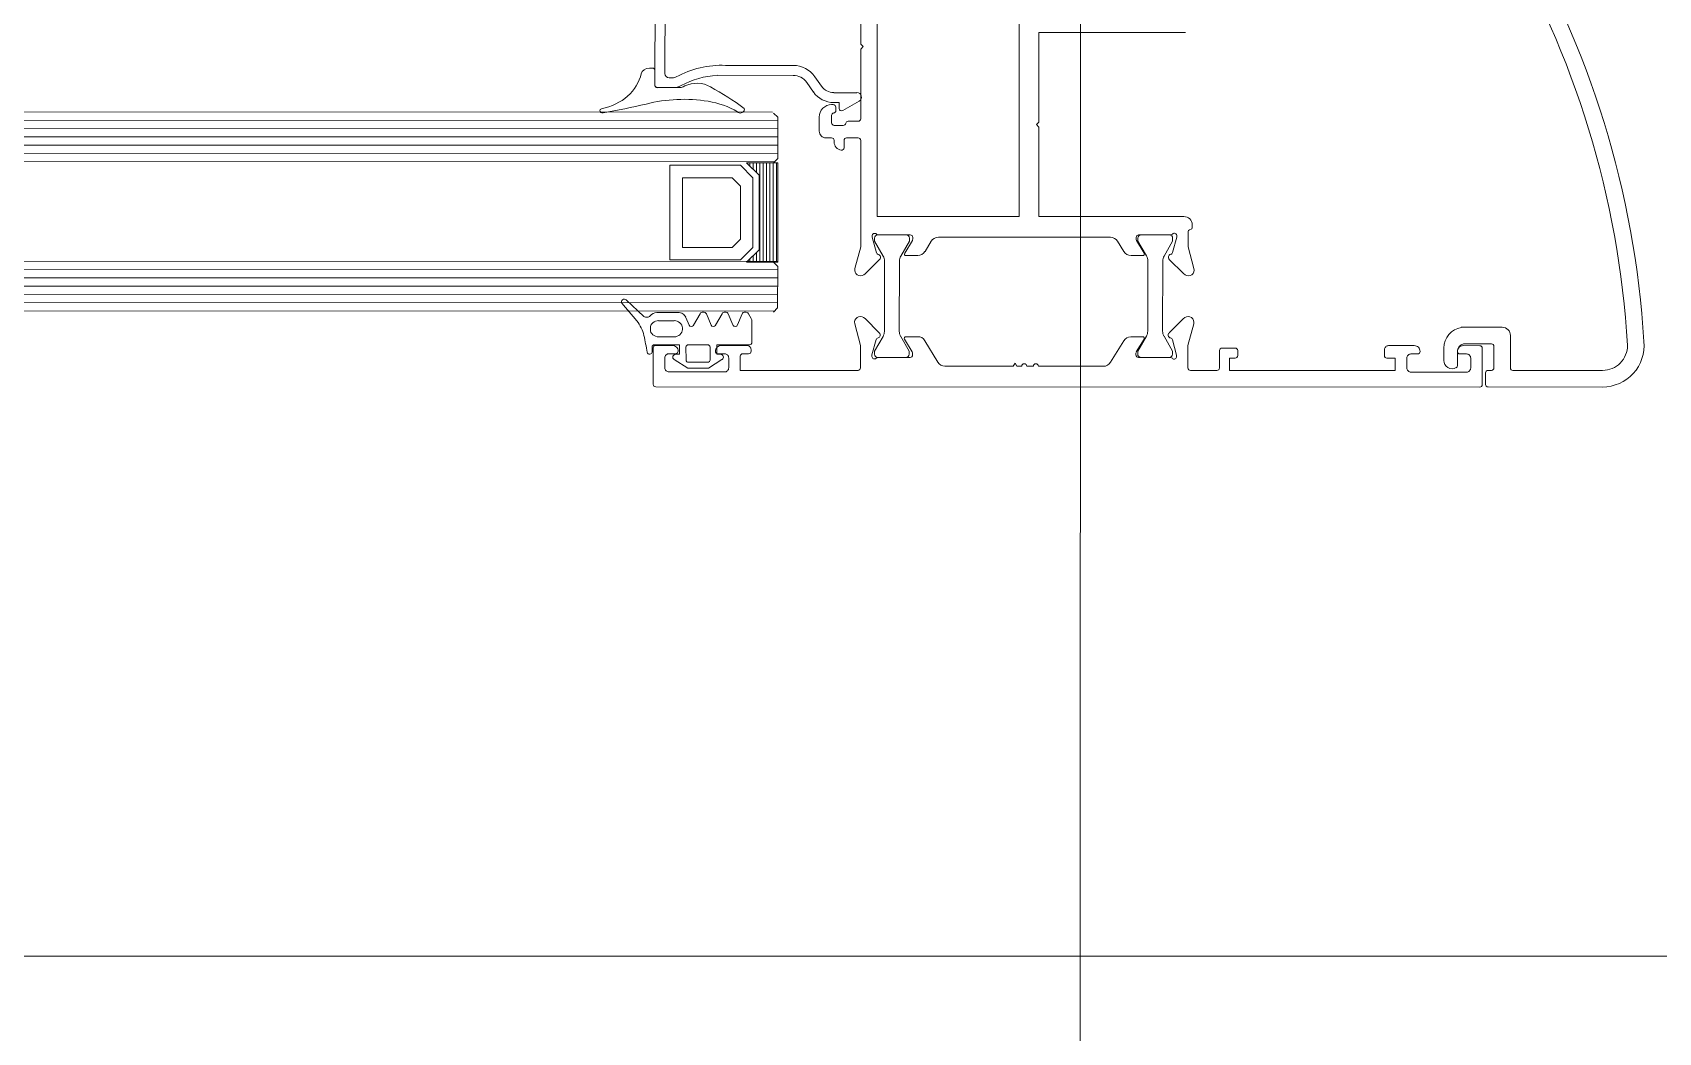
# Model space of a CAD drawing. Header units: centimetres. Extents: x 118932 to 154602, y -32682 to -23521.
# Drawn here: x 140355.82 to 140375.43, y -29474.1 to -29462.04 of the extents above; entities that cross this region are included whole.
import ezdxf

# ---------------------------------------------------------------- set-up
doc = ezdxf.new("R2010")
doc.units = ezdxf.units.CM
doc.header["$LTSCALE"] = 50
doc.header["$MEASUREMENT"] = 0
for name, color, linetype, lineweight, true_color in [('GEN_02_TF_Pencere', 7, 'Continuous', 9, 0x6093ac), ('GEN_05_ML_Mermer', 7, 'Continuous', 9, 0x9d8692), ('GEN_06_GR_İnce', 7, 'Continuous', 13, 0xb0b0a9)]:
    doc.layers.add(name, color=color, linetype=linetype, lineweight=lineweight, true_color=true_color)

# ---------------------------------------------------------------- blocks, each defined once
blk = doc.blocks.new('P27__')
at = {"layer": 'GEN_02_TF_Pencere'}
for p, q in [((140344.262, -29481.88, 0), (140344.28, -29423.558, 0)), ((140339.137, -29464.677, 0), (140339.138, -29463.137, 0)), ((140339.258, -29463.277, 0), (140339.257, -29464.537, 0)), ((140341.618, -29464.182, 0), (140341.618, -29463.342, 0)), ((140341.818, -29463.312, 0), (140341.818, -29466.262, 0)), ((140343.528, -29466.262, 0), (140343.528, -29463.311, 0)), ((140345.538, -29464.041, 0), (140343.768, -29464.042, 0)), ((140343.768, -29464.042, 0), (140343.768, -29465.122, 0)), ((140341.648, -29464.212, 0), (140341.618, -29464.182, 0)), ((140341.618, -29464.242, 0), (140341.648, -29464.212, 0)), ((140341.618, -29465.082, 0), (140341.618, -29464.242, 0)), ((140339.988, -29464.438, 0), (140340.803, -29464.439, 0)), ((140339.356, -29464.707, 0), (140339.167, -29464.707, 0)), ((140339.307, -29464.587, 0), (140339.359, -29464.587, 0)), ((140340.803, -29464.559, 0), (140339.89, -29464.558, 0)), ((140341.048, -29464.76, 0), (140340.967, -29464.644, 0)), ((140341.065, -29464.575, 0), (140341.146, -29464.691, 0)), ((140341.268, -29464.912, 0), (140341.288, -29464.912, 0)), ((140341.293, -29464.768, 0), (140341.573, -29464.768, 0)), ((140341.357, -29464.888, 0), (140341.293, -29464.888, 0)), ((140341.357, -29464.958, 0), (140341.357, -29464.888, 0)), ((140341.6, -29464.87, 0), (140341.402, -29464.984, 0)), ((140340.617, -29465.102, 0), (140296.687, -29465.088, 0)), ((140340.555, -29465.001, 0), (140296.731, -29464.988, 0)), ((140340.567, -29465.013, 0), (140340.617, -29465.063, 0)), ((140340.617, -29465.063, 0), (140340.617, -29465.563, 0)), ((140341.118, -29465.232, 0), (140341.118, -29465.062, 0)), ((140341.268, -29465.042, 0), (140341.268, -29465.132, 0)), ((140341.318, -29464.942, 0), (140341.318, -29464.983, 0)), ((140341.467, -29465.112, 0), (140341.588, -29465.112, 0)), ((140340.617, -29465.202, 0), (140296.687, -29465.188, 0)), ((140340.617, -29465.302, 0), (140296.687, -29465.288, 0)), ((140341.268, -29465.312, 0), (140341.198, -29465.312, 0)), ((140341.298, -29465.162, 0), (140341.408, -29465.162, 0)), ((140341.588, -29465.312, 0), (140341.448, -29465.312, 0)), ((140343.768, -29465.122, 0), (140343.738, -29465.152, 0)), ((140343.738, -29465.152, 0), (140343.768, -29465.182, 0)), ((140343.768, -29465.182, 0), (140343.768, -29466.262, 0)), ((140340.617, -29465.402, 0), (140296.687, -29465.388, 0)), ((140340.617, -29465.502, 0), (140296.687, -29465.488, 0)), ((140341.298, -29465.363, 0), (140341.298, -29465.342, 0)), ((140341.418, -29465.342, 0), (140341.418, -29465.432, 0)), ((140341.618, -29466.628, 0), (140341.618, -29465.342, 0)), ((140340.579, -29465.601, 0), (140296.687, -29465.588, 0)), ((140339.317, -29466.783, 0), (140339.317, -29465.643, 0)), ((140339.317, -29465.643, 0), (140340.167, -29465.643, 0)), ((140340.167, -29465.643, 0), (140340.317, -29465.793, 0)), ((140340.617, -29465.613, 0), (140340.242, -29465.613, 0)), ((140340.242, -29465.613, 0), (140340.392, -29465.763, 0)), ((140340.242, -29465.613, 0), (140340.242, -29465.614, 0)), ((140340.282, -29465.613, 0), (140340.282, -29465.653, 0)), ((140340.322, -29465.613, 0), (140340.322, -29465.693, 0)), ((140340.362, -29465.613, 0), (140340.362, -29465.733, 0)), ((140340.402, -29465.613, 0), (140340.402, -29466.813, 0)), ((140340.442, -29465.613, 0), (140340.442, -29466.813, 0)), ((140340.482, -29465.613, 0), (140340.482, -29466.813, 0)), ((140340.522, -29465.613, 0), (140340.522, -29466.813, 0)), ((140340.562, -29465.613, 0), (140340.562, -29466.813, 0)), ((140340.617, -29465.563, 0), (140340.567, -29465.613, 0)), ((140340.602, -29465.613, 0), (140340.602, -29466.813, 0)), ((140340.617, -29466.813, 0), (140340.617, -29465.613, 0)), ((140340.617, -29465.613, 0), (140340.617, -29465.613, 0)), ((140339.467, -29466.633, 0), (140339.467, -29465.793, 0)), ((140339.467, -29465.793, 0), (140340.067, -29465.793, 0)), ((140340.067, -29465.793, 0), (140340.167, -29465.893, 0)), ((140340.167, -29465.893, 0), (140340.167, -29466.533, 0)), ((140340.317, -29465.793, 0), (140340.317, -29466.633, 0)), ((140340.392, -29465.763, 0), (140340.392, -29466.663, 0)), ((140341.818, -29466.262, 0), (140343.528, -29466.262, 0)), ((140343.768, -29466.262, 0), (140345.518, -29466.261, 0)), ((140341.825, -29466.482, 0), (140342.165, -29466.482, 0)), ((140342.216, -29466.482, 0), (140341.829, -29466.482, 0)), ((140345.358, -29466.481, 0), (140344.971, -29466.482, 0)), ((140345.341, -29466.481, 0), (140345.001, -29466.481, 0)), ((140345.568, -29466.44, 0), (140345.568, -29466.627, 0)), ((140345.603, -29466.415, 0), (140345.583, -29466.421, 0)), ((140345.618, -29466.361, 0), (140345.618, -29466.396, 0)), ((140340.067, -29466.633, 0), (140339.467, -29466.633, 0)), ((140340.167, -29466.533, 0), (140340.067, -29466.633, 0)), ((140340.317, -29466.633, 0), (140340.167, -29466.783, 0)), ((140340.392, -29466.663, 0), (140340.242, -29466.813, 0)), ((140341.549, -29466.889, 0), (140341.618, -29466.628, 0)), ((140341.756, -29466.494, 0), (140341.756, -29466.512, 0)), ((140341.756, -29466.512, 0), (140341.807, -29466.697, 0)), ((140341.785, -29466.558, 0), (140341.785, -29466.522, 0)), ((140341.889, -29466.738, 0), (140341.785, -29466.558, 0)), ((140342.205, -29466.558, 0), (140342.101, -29466.738, 0)), ((140342.149, -29466.702, 0), (140342.242, -29466.549, 0)), ((140342.205, -29466.522, 0), (140342.205, -29466.558, 0)), ((140342.246, -29466.534, 0), (140342.246, -29466.512, 0)), ((140342.469, -29466.56, 0), (140342.394, -29466.684, 0)), ((140343.725, -29466.512, 0), (140342.555, -29466.512, 0)), ((140344.632, -29466.512, 0), (140343.725, -29466.512, 0)), ((140344.793, -29466.684, 0), (140344.717, -29466.559, 0)), ((140344.941, -29466.512, 0), (140344.941, -29466.533, 0)), ((140344.945, -29466.549, 0), (140345.038, -29466.701, 0)), ((140344.961, -29466.521, 0), (140344.961, -29466.557, 0)), ((140344.961, -29466.557, 0), (140345.065, -29466.737, 0)), ((140345.277, -29466.738, 0), (140345.381, -29466.558, 0)), ((140345.38, -29466.696, 0), (140345.431, -29466.511, 0)), ((140345.381, -29466.558, 0), (140345.381, -29466.521, 0)), ((140345.431, -29466.511, 0), (140345.431, -29466.493, 0)), ((140345.568, -29466.627, 0), (140345.638, -29466.888, 0)), ((140340.617, -29466.802, 0), (140296.73, -29466.788, 0)), ((140340.167, -29466.783, 0), (140339.317, -29466.783, 0)), ((140340.242, -29466.812, 0), (140340.242, -29466.813, 0)), ((140340.242, -29466.813, 0), (140340.617, -29466.813, 0)), ((140340.282, -29466.773, 0), (140340.282, -29466.813, 0)), ((140340.322, -29466.733, 0), (140340.322, -29466.813, 0)), ((140340.362, -29466.693, 0), (140340.362, -29466.813, 0)), ((140340.567, -29466.813, 0), (140340.617, -29466.863, 0)), ((140340.617, -29466.863, 0), (140340.616, -29467.363, 0)), ((140341.846, -29466.778, 0), (140341.674, -29466.951, 0)), ((140341.904, -29467.646, 0), (140341.905, -29466.798, 0)), ((140342.085, -29466.798, 0), (140342.084, -29467.646, 0)), ((140342.085, -29466.798, 0), (140342.085, -29466.798, 0)), ((140342.308, -29466.732, 0), (140342.166, -29466.732, 0)), ((140345.021, -29466.732, 0), (140344.879, -29466.732, 0)), ((140345.081, -29466.797, 0), (140345.08, -29467.645, 0)), ((140345.081, -29466.797, 0), (140345.081, -29466.797, 0)), ((140345.26, -29467.645, 0), (140345.261, -29466.798, 0)), ((140345.513, -29466.95, 0), (140345.341, -29466.778, 0)), ((140340.617, -29466.902, 0), (140296.687, -29466.888, 0)), ((140340.617, -29467.002, 0), (140296.687, -29466.988, 0)), ((140341.674, -29466.951, 0), (140341.656, -29466.964, 0)), ((140345.531, -29466.963, 0), (140345.513, -29466.95, 0)), ((140340.617, -29467.102, 0), (140296.686, -29467.088, 0)), ((140340.616, -29467.202, 0), (140296.686, -29467.188, 0)), ((140340.616, -29467.302, 0), (140296.686, -29467.288, 0)), ((140340.578, -29467.401, 0), (140297.052, -29467.388, 0)), ((140340.616, -29467.363, 0), (140340.566, -29467.413, 0)), ((140341.616, -29467.815, 0), (140341.546, -29467.554, 0)), ((140341.654, -29467.479, 0), (140341.672, -29467.491, 0)), ((140341.672, -29467.491, 0), (140341.843, -29467.664, 0)), ((140345.339, -29467.665, 0), (140345.51, -29467.493, 0)), ((140345.51, -29467.493, 0), (140345.528, -29467.48, 0)), ((140345.636, -29467.556, 0), (140345.566, -29467.816, 0)), ((140339.116, -29468.285, 0), (140339.116, -29467.845, 0)), ((140339.146, -29467.815, 0), (140339.346, -29467.815, 0)), ((140339.936, -29467.816, 0), (140340.246, -29467.816, 0)), ((140341.616, -29468.086, 0), (140341.616, -29467.815, 0)), ((140341.805, -29467.746, 0), (140341.754, -29467.93, 0)), ((140341.784, -29467.886, 0), (140341.888, -29467.706, 0)), ((140342.101, -29467.706, 0), (140342.204, -29467.886, 0)), ((140342.239, -29467.893, 0), (140342.146, -29467.741, 0)), ((140342.163, -29467.711, 0), (140342.306, -29467.711, 0)), ((140342.391, -29467.759, 0), (140342.55, -29468.019, 0)), ((140344.632, -29468.019, 0), (140344.791, -29467.759, 0)), ((140344.876, -29467.711, 0), (140345.019, -29467.711, 0)), ((140345.036, -29467.742, 0), (140344.943, -29467.894, 0)), ((140345.064, -29467.705, 0), (140344.96, -29467.885, 0)), ((140345.38, -29467.885, 0), (140345.277, -29467.705, 0)), ((140345.429, -29467.932, 0), (140345.378, -29467.747, 0)), ((140345.566, -29467.816, 0), (140345.566, -29468.087, 0)), ((140345.976, -29467.848, 0), (140346.136, -29467.848, 0)), ((140347.986, -29467.818, 0), (140348.296, -29467.818, 0)), ((140348.886, -29467.818, 0), (140349.086, -29467.819, 0)), ((140349.116, -29467.849, 0), (140349.116, -29468.289, 0)), ((140339.256, -29467.965, 0), (140339.256, -29468.085, 0)), ((140339.386, -29467.915, 0), (140339.306, -29467.915, 0)), ((140339.976, -29467.916, 0), (140339.896, -29467.916, 0)), ((140340.026, -29468.086, 0), (140340.026, -29467.966, 0)), ((140340.166, -29467.946, 0), (140340.166, -29468.116, 0)), ((140340.266, -29467.916, 0), (140340.196, -29467.916, 0)), ((140340.296, -29467.866, 0), (140340.296, -29467.886, 0)), ((140341.754, -29467.93, 0), (140341.754, -29467.949, 0)), ((140341.784, -29467.922, 0), (140341.784, -29467.886, 0)), ((140342.164, -29467.962, 0), (140341.824, -29467.962, 0)), ((140341.827, -29467.96, 0), (140342.214, -29467.961, 0)), ((140342.204, -29467.886, 0), (140342.204, -29467.922, 0)), ((140342.244, -29467.931, 0), (140342.244, -29467.909, 0)), ((140343.459, -29468.067, 0), (140343.481, -29468.029, 0)), ((140343.481, -29468.029, 0), (140343.503, -29468.067, 0)), ((140344.939, -29467.91, 0), (140344.939, -29467.931, 0)), ((140344.96, -29467.885, 0), (140344.96, -29467.921, 0)), ((140344.969, -29467.961, 0), (140345.356, -29467.962, 0)), ((140345, -29467.961, 0), (140345.34, -29467.961, 0)), ((140345.38, -29467.921, 0), (140345.38, -29467.885, 0)), ((140345.429, -29467.95, 0), (140345.429, -29467.932, 0)), ((140345.946, -29468.088, 0), (140345.946, -29467.878, 0)), ((140346.136, -29467.968, 0), (140346.066, -29467.968, 0)), ((140346.066, -29467.968, 0), (140346.066, -29468.118, 0)), ((140346.166, -29467.878, 0), (140346.166, -29467.938, 0)), ((140347.936, -29467.938, 0), (140347.936, -29467.868, 0)), ((140348.066, -29467.968, 0), (140347.966, -29467.968, 0)), ((140348.066, -29468.118, 0), (140348.066, -29467.968, 0)), ((140348.206, -29467.968, 0), (140348.206, -29468.088, 0)), ((140348.336, -29467.918, 0), (140348.256, -29467.918, 0)), ((140348.926, -29467.918, 0), (140348.846, -29467.918, 0)), ((140348.976, -29468.088, 0), (140348.976, -29467.968, 0)), ((140339.306, -29468.135, 0), (140339.976, -29468.136, 0)), ((140340.166, -29468.116, 0), (140341.586, -29468.116, 0)), ((140342.635, -29468.066, 0), (140343.459, -29468.067, 0)), ((140343.503, -29468.067, 0), (140343.561, -29468.067, 0)), ((140343.621, -29468.067, 0), (140343.701, -29468.067, 0)), ((140343.761, -29468.067, 0), (140344.547, -29468.067, 0)), ((140345.596, -29468.117, 0), (140345.916, -29468.118, 0)), ((140346.066, -29468.118, 0), (140348.066, -29468.118, 0)), ((140348.256, -29468.138, 0), (140348.926, -29468.138, 0)), ((140349.086, -29468.319, 0), (140339.146, -29468.315, 0)), ((140349.086, -29468.319, 0), (140349.086, -29468.319, 0))]:
    blk.add_line(p, q, dxfattribs=at)
at = {"layer": 'GEN_02_TF_Pencere', "extrusion": (0, 0, -1)}
for p, q in [((140339.069, -29464.472, 0), (140339.107, -29464.472, 0)), ((140339.107, -29464.472, 0), (140339.107, -29464.472, 0)), ((140339.137, -29464.497, 0), (140339.137, -29464.682, 0)), ((140339.167, -29464.707, 0), (140339.428, -29464.707, 0)), ((140339.478, -29464.696, 0), (140339.497, -29464.687, 0)), ((140340.165, -29465.013, 0), (140340.153, -29465.011, 0)), ((140339.003, -29467.465, 0), (140338.791, -29467.266, 0)), ((140338.739, -29467.305, 0), (140338.917, -29467.521, 0)), ((140339.415, -29467.419, 0), (140339.161, -29467.419, 0)), ((140339.681, -29467.433, 0), (140339.603, -29467.573, 0)), ((140339.813, -29467.57, 0), (140339.757, -29467.436, 0)), ((140339.946, -29467.433, 0), (140339.867, -29467.573, 0)), ((140340.076, -29467.569, 0), (140340.021, -29467.436, 0)), ((140340.188, -29467.436, 0), (140340.133, -29467.569, 0)), ((140340.296, -29467.49, 0), (140340.263, -29467.433, 0)), ((140339.081, -29467.624, 0), (140339.081, -29467.605, 0)), ((140339.181, -29467.517, 0), (140339.367, -29467.517, 0)), ((140339.467, -29467.605, 0), (140339.467, -29467.624, 0)), ((140339.467, -29467.605, 0), (140339.467, -29467.605, 0)), ((140339.548, -29467.57, 0), (140339.509, -29467.477, 0)), ((140339.509, -29467.477, 0), (140339.509, -29467.477, 0)), ((140340.306, -29467.78, 0), (140340.306, -29467.529, 0)), ((140348.863, -29467.597, 0), (140349.356, -29467.597, 0)), ((140339.102, -29467.895, 0), (140339.101, -29467.834, 0)), ((140339.131, -29467.808, 0), (140339.431, -29467.808, 0)), ((140339.367, -29467.712, 0), (140339.181, -29467.712, 0)), ((140339.431, -29467.808, 0), (140339.432, -29467.922, 0)), ((140339.512, -29467.993, 0), (140339.511, -29467.834, 0)), ((140339.52, -29467.815, 0), (140339.52, -29467.815, 0)), ((140339.541, -29467.807, 0), (140339.771, -29467.807, 0)), ((140339.801, -29467.834, 0), (140339.802, -29467.992, 0)), ((140339.882, -29467.922, 0), (140339.881, -29467.807, 0)), ((140339.881, -29467.807, 0), (140340.276, -29467.807, 0)), ((140348.653, -29467.996, 0), (140348.653, -29467.847, 0)), ((140349.226, -29467.797, 0), (140348.891, -29467.797, 0)), ((140349.256, -29468.086, 0), (140349.256, -29467.827, 0)), ((140349.456, -29467.697, 0), (140349.456, -29468.087, 0)), ((140339.368, -29467.986, 0), (140339.532, -29468.09, 0)), ((140339.432, -29467.922, 0), (140339.392, -29467.922, 0)), ((140339.772, -29468.019, 0), (140339.542, -29468.019, 0)), ((140339.782, -29468.089, 0), (140339.945, -29467.986, 0)), ((140339.922, -29467.922, 0), (140339.882, -29467.922, 0)), ((140348.816, -29467.886, 0), (140348.816, -29468.058, 0)), ((140339.532, -29468.09, 0), (140339.782, -29468.089, 0)), ((140349.156, -29468.286, 0), (140349.156, -29468.146, 0)), ((140349.186, -29468.116, 0), (140349.226, -29468.116, 0)), ((140349.486, -29468.117, 0), (140350.567, -29468.117, 0)), ((140350.567, -29468.317, 0), (140349.186, -29468.316, 0))]:
    blk.add_line(p, q, dxfattribs=at)
for centre, radius, start, end in [((-140339.737, -29468.468, 0), 11.35, 149.3078, 176.4678), ((-140339.737, -29468.468, 0), 11.15, 149.3152, 176.6296), ((-140348.907, -29467.848, 0), 0.254, 0.1763, 80.0591), ((-140349.356, -29467.697, 0), 0.1, 90.0181, 180.0182), ((-140348.907, -29467.887, 0), 0.0907, 0.1763, 80.0591), ((-140349.226, -29467.827, 0), 0.03, 90.0181, 180.0182), ((-140350.567, -29467.817, 0), 0.5, 174.4969, 270.0181), ((-140350.567, -29467.817, 0), 0.3, 179.1969, 270.0181), ((-140348.753, -29467.996, 0), 0.1, 241.2832, 0.0438), ((-140348.786, -29468.058, 0), 0.03, 180.018, 241.3088), ((-140349.186, -29468.146, 0), 0.03, 0.0181, 90.0182), ((-140349.226, -29468.086, 0), 0.03, 180.0181, 270.0182), ((-140349.486, -29468.087, 0), 0.03, 270.0181, 0.0182), ((-140349.186, -29468.286, 0), 0.03, 270.0181, 0.0182)]:
    blk.add_arc(centre, radius, start, end, dxfattribs=at)
at = {"layer": 'GEN_02_TF_Pencere'}
for centre, radius, start, end in [((140339.937, -29465.557, 0), 1.12, 87.4074, 119.0565), ((140340.803, -29464.759, 0), 0.32, 34.9952, 89.9685), ((140339.167, -29464.677, 0), 0.03, 179.9819, 269.9818), ((140339.307, -29464.537, 0), 0.05, 179.982, 269.9819), ((140339.356, -29464.507, 0), 0.2, 269.9842, 298.9346), ((140339.359, -29464.517, 0), 0.07, 269.984, 299.0591), ((140339.937, -29465.558, 0), 1, 92.7169, 118.9312), ((140340.803, -29464.759, 0), 0.2, 34.9952, 89.9685), ((140341.294, -29464.587, 0), 0.18, 214.9952, 269.9685), ((140341.294, -29464.587, 0), 0.3, 214.9952, 269.9685), ((140341.268, -29465.062, 0), 0.15, 90.0147, 180.0148), ((140341.288, -29464.942, 0), 0.03, 0.0147, 90.0148), ((140341.573, -29464.822, 0), 0.0546, 299.9819, 89.9819), ((140341.298, -29465.042, 0), 0.03, 99.6088, 180.0147), ((140341.289, -29464.984, 0), 0.0291, 278.122, 1.5117), ((140341.387, -29464.958, 0), 0.03, 179.9828, 299.9819), ((140341.467, -29465.142, 0), 0.0298, 89.6916, 170.7455), ((140341.588, -29465.082, 0), 0.03, 270.0147, 0.0148), ((140341.198, -29465.232, 0), 0.08, 180.0147, 270.0148), ((140341.298, -29465.132, 0), 0.03, 180.0148, 270.0149), ((140341.268, -29465.342, 0), 0.03, 0.0148, 90.0149), ((140341.408, -29465.132, 0), 0.03, 270.0148, 350.4206), ((140341.448, -29465.342, 0), 0.03, 90.0148, 180.0149), ((140341.588, -29465.342, 0), 0.03, 0.0147, 90.0148), ((140341.398, -29465.363, 0), 0.1, 180.0147, 261.8016), ((140341.388, -29465.432, 0), 0.0297, 261.212, 0.5892), ((140345.518, -29466.361, 0), 0.1, 0.0111, 90.0235), ((140341.786, -29466.494, 0), 0.03, 44.2271, 180.0147), ((140341.825, -29466.522, 0), 0.04, 89.9818, 179.9819), ((140341.829, -29466.452, 0), 0.03, 224.227, 270.0147), ((140342.165, -29466.522, 0), 0.04, 359.9819, 89.9818), ((140342.216, -29466.512, 0), 0.03, 0.0147, 90.0148), ((140344.971, -29466.512, 0), 0.03, 90.0147, 180.0148), ((140345.001, -29466.521, 0), 0.04, 89.9819, 179.9817), ((140345.341, -29466.521, 0), 0.04, 359.9818, 89.9819), ((140345.358, -29466.451, 0), 0.03, 270.0148, 315.8026), ((140345.401, -29466.493, 0), 0.03, 0.0148, 135.8024), ((140345.588, -29466.44, 0), 0.02, 104.9634, 180.0349), ((140345.598, -29466.396, 0), 0.02, 285.0194, 359.9901), ((140342.216, -29466.534, 0), 0.03, 328.6144, 0.0144), ((140342.308, -29466.632, 0), 0.1, 270.0147, 328.6148), ((140342.555, -29466.612, 0), 0.1, 90.0147, 148.6148), ((140344.632, -29466.612, 0), 0.1, 31.4147, 90.0148), ((140344.879, -29466.632, 0), 0.1, 211.4147, 270.0148), ((140344.971, -29466.533, 0), 0.03, 180.015, 211.415), ((140341.836, -29466.689, 0), 0.03, 194.4045, 257.7457), ((140341.823, -29466.752, 0), 0.0347, 311.3611, 78.2167), ((140341.785, -29466.798, 0), 0.12, 359.9819, 29.9818), ((140342.205, -29466.798, 0), 0.12, 149.982, 179.9819), ((140342.166, -29466.712, 0), 0.02, 148.6149, 270.0149), ((140345.021, -29466.712, 0), 0.02, 270.0147, 31.4147), ((140344.961, -29466.797, 0), 0.12, 359.982, 29.9819), ((140345.381, -29466.798, 0), 0.12, 149.982, 179.9819), ((140345.364, -29466.751, 0), 0.0347, 101.8128, 228.6684), ((140345.351, -29466.688, 0), 0.03, 282.2838, 345.625), ((140341.616, -29466.907, 0), 0.07, 165.0336, 305.0148), ((140345.571, -29466.906, 0), 0.07, 235.0147, 14.9959), ((140341.614, -29467.536, 0), 0.07, 54.981, 194.9607), ((140345.568, -29467.537, 0), 0.07, 344.9782, 125.0076), ((140341.82, -29467.69, 0), 0.0347, 281.7888, 48.6174), ((140341.784, -29467.646, 0), 0.12, 329.982, 359.9819), ((140342.204, -29467.646, 0), 0.12, 179.9819, 209.982), ((140344.96, -29467.645, 0), 0.12, 329.9818, 359.9819), ((140345.38, -29467.645, 0), 0.12, 179.9819, 209.9818), ((140345.362, -29467.692, 0), 0.0347, 131.3421, 258.1726), ((140339.146, -29467.845, 0), 0.03, 89.9818, 179.9819), ((140339.346, -29467.885, 0), 0.07, 359.9818, 89.9819), ((140339.936, -29467.886, 0), 0.07, 89.9818, 179.9819), ((140340.246, -29467.866, 0), 0.05, 359.9818, 89.9819), ((140341.834, -29467.754, 0), 0.03, 102.2997, 165.5764), ((140342.163, -29467.731, 0), 0.02, 89.967, 211.3994), ((140342.312, -29467.799, 0), 0.0886, 27.172, 94.1981), ((140344.876, -29467.811, 0), 0.1, 89.9821, 148.5753), ((140345.019, -29467.731, 0), 0.02, 328.5819, 89.9819), ((140345.349, -29467.755, 0), 0.03, 14.3896, 77.7093), ((140345.976, -29467.878, 0), 0.03, 89.9818, 179.9819), ((140346.136, -29467.878, 0), 0.03, 359.9818, 89.9819), ((140347.986, -29467.868, 0), 0.05, 89.9818, 179.9819), ((140348.296, -29467.888, 0), 0.07, 359.9818, 89.9819), ((140348.886, -29467.888, 0), 0.07, 89.9818, 179.9819), ((140349.086, -29467.849, 0), 0.03, 359.9818, 89.9819), ((140339.306, -29467.965, 0), 0.05, 89.9818, 179.9819), ((140339.386, -29467.885, 0), 0.03, 269.9818, 359.9819), ((140339.896, -29467.886, 0), 0.03, 179.9818, 269.9819), ((140339.976, -29467.966, 0), 0.05, 359.9818, 89.9819), ((140340.196, -29467.946, 0), 0.03, 89.9818, 179.9819), ((140340.266, -29467.886, 0), 0.03, 269.9818, 359.9819), ((140341.784, -29467.949, 0), 0.03, 179.9819, 315.7697), ((140341.824, -29467.922, 0), 0.04, 179.9818, 269.9819), ((140341.827, -29467.991, 0), 0.03, 89.9903, 135.7486), ((140342.164, -29467.922, 0), 0.04, 269.9819, 359.9818), ((140342.214, -29467.931, 0), 0.0299, 269.8169, 0.1468), ((140342.214, -29467.909, 0), 0.03, 359.982, 31.3819), ((140342.635, -29467.966, 0), 0.1, 211.3818, 269.9819), ((140343.591, -29468.067, 0), 0.03, 359.9819, 179.9819), ((140343.731, -29468.067, 0), 0.03, 359.9819, 179.9819), ((140344.547, -29467.967, 0), 0.1, 269.9819, 328.5819), ((140344.969, -29467.91, 0), 0.03, 148.612, 179.9748), ((140344.969, -29467.931, 0), 0.03, 179.9818, 269.9819), ((140345, -29467.921, 0), 0.04, 179.9819, 269.9818), ((140345.34, -29467.921, 0), 0.04, 269.9818, 359.9819), ((140345.356, -29467.992, 0), 0.03, 44.1942, 89.9819), ((140345.399, -29467.95, 0), 0.03, 224.1961, 359.9782), ((140346.136, -29467.938, 0), 0.03, 269.9818, 359.9819), ((140347.966, -29467.938, 0), 0.03, 179.9818, 269.9819), ((140348.256, -29467.968, 0), 0.05, 89.9818, 179.9819), ((140348.336, -29467.888, 0), 0.03, 269.9818, 359.9819), ((140348.846, -29467.888, 0), 0.03, 179.9818, 269.9819), ((140348.926, -29467.968, 0), 0.05, 359.9818, 89.9819), ((140339.306, -29468.085, 0), 0.05, 179.9818, 269.9819), ((140339.976, -29468.086, 0), 0.05, 269.9818, 359.9819), ((140341.586, -29468.086, 0), 0.03, 269.9818, 359.9819), ((140345.596, -29468.087, 0), 0.03, 179.9818, 269.9819), ((140345.916, -29468.088, 0), 0.03, 269.9818, 359.9819), ((140348.256, -29468.088, 0), 0.05, 179.9818, 269.9819), ((140348.926, -29468.088, 0), 0.05, 269.9818, 359.9819), ((140339.146, -29468.285, 0), 0.03, 179.9818, 269.9819), ((140349.086, -29468.289, 0), 0.03, 269.9818, 359.9819)]:
    blk.add_arc(centre, radius, start, end, dxfattribs=at)
for centre, major_axis, start_param, end_param in [((140339.069, -29464.556, 0), (-0.1, 0), -1.570625, -0.201549), ((140339.107, -29464.497, 0), (-0.03, 0), 3.141594, 4.712388), ((140338.343, -29464.439, 0), (-0.64, 0), 1.805526, 2.955356), ((140339.167, -29464.682, 0), (-0.03, 0), 0.000001, 1.570795), ((140339.428, -29464.623, 0), (-0.1, 0), 1.57081, 2.088079), ((140339.641, -29464.894, 0), (-0.286, 0), 4.098356, 5.241385), ((140337.869, -29467.188, 0), (-3.543, 0.001), 3.990064, 4.134382), ((140336.691, -29457.735, 0), (8.856, -0.003), -1.36365, -1.303119), ((140339.482, -29466.148, 0), (1.549, 0), 1.378609, 1.866448), ((140339.616, -29465.598, 0), (-0.88, 0), 4.086507, 4.527649), ((140338.501, -29464.985, 0), (0.03, 0), 1.914632, 3.141556), ((140338.501, -29464.985, 0), (-0.03, 0), 0.000445, 1.852827), ((140340.163, -29464.98, 0), (0.0382, 0), 3.770676, 4.441675), ((140340.165, -29464.971, 0), (0.05, 0), -1.570583, 0.325144)]:
    blk.add_ellipse(centre, major_axis=major_axis, ratio=0.839387, start_param=start_param, end_param=end_param, dxfattribs=at)
at = {"layer": 'GEN_02_TF_Pencere', "extrusion": (0, 0, -1)}
for centre, major_axis, start_param, end_param in [((140338.767, -29467.288, 0), (0.0344, 0), 2.526974, 5.481858), ((140339.037, -29467.432, 0), (-0.0509, 0), 3.745027, 5.454025), ((140339.161, -29467.507, 0), (-0.1, 0), 0.603434, 1.569641), ((140339.415, -29467.507, 0), (-0.1, 0), 1.569642, 2.178996), ((140339.415, -29467.507, 0), (0.1, 0), -0.962596, -0.353242), ((140339.718, -29467.449, 0), (-0.0413, 0), 0.458705, 2.776142), ((140339.983, -29467.449, 0), (-0.0413, 0), 0.458704, 2.776141), ((140340.226, -29467.449, 0), (0.0413, 0), 3.504733, 5.82217), ((140338.513, -29467.78, 0), (-0.5, 0), 2.512106, 2.949893), ((140339.181, -29467.605, 0), (-0.1, 0), -0.001157, 1.569641), ((140339.181, -29467.624, 0), (-0.1, 0), 4.711232, 6.28203), ((140339.367, -29467.605, 0), (-0.1, 0), 1.569641, 3.140438), ((140339.367, -29467.624, 0), (-0.1, 0), 3.140436, 4.711234), ((140339.576, -29467.561, 0), (-0.03, 0), 3.628945, 5.929947), ((140339.841, -29467.561, 0), (-0.03, 0), 3.628943, 5.929945), ((140340.105, -29467.56, 0), (-0.03, 0), 3.490789, 5.931679), ((140340.206, -29467.529, 0), (0.1, 0), -0.461015, -0.001156), ((140334.746, -29468.423, 0), (-4.337, 0.001), 2.949895, 3.003759), ((140339.131, -29467.834, 0), (0.03, 0), 3.140435, 4.711233), ((140339.541, -29467.834, 0), (-0.03, 0), -0.001153, 0.784243), ((140339.541, -29467.834, 0), (-0.03, 0), 0.784243, 1.569639), ((140339.771, -29467.834, 0), (-0.03, 0), 1.569639, 3.140437), ((140340.276, -29467.78, 0), (-0.03, 0), 3.140437, 4.711235), ((140339.072, -29467.895, 0), (0.03, 0), -0.001156, 2.96363), ((140339.392, -29467.957, 0), (-0.04, 0), -0.948289, 1.56964), ((140339.542, -29467.993, 0), (0.03, 0), 1.569641, 3.140438), ((140339.772, -29467.992, 0), (-0.03, 0), 3.140435, 4.711233), ((140339.922, -29467.957, 0), (-0.04, 0), 1.569642, 4.087571)]:
    blk.add_ellipse(centre, major_axis=major_axis, ratio=0.881548, start_param=start_param, end_param=end_param, dxfattribs=at)
at = {"layer": 'GEN_05_ML_Mermer', "elevation": 0}
blk.add_lwpolyline([(140404.115, -29475.18), (140284.114, -29475.18), (140284.122, -29451.113), (140404.116, -29451.174)], close=True, dxfattribs=at)
blk = doc.blocks.new('DOGRAMA LEVEL 0 B BLOK')
at = {"layer": 'GEN_06_GR_İnce'}
blk.add_blockref('P27__', (-139649.614, 29348.08, 0), dxfattribs=at)

msp = doc.modelspace()

# ---------------------------------------------------------------- block references
msp.add_blockref('DOGRAMA LEVEL 0 B BLOK', (139673.806, -29346.079, 0))

doc.saveas('drawing.dxf')
